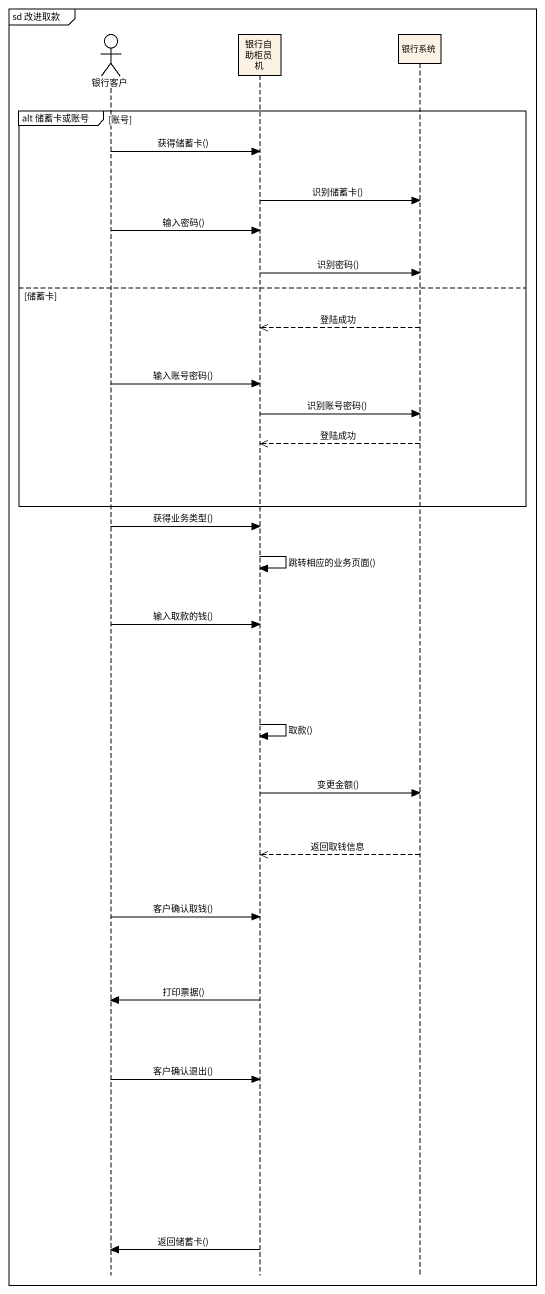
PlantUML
@startuml
mainframe sd 改进取款
hide footbox
actor 银行客户
participant 银行自助柜员机
participant 银行系统

group alt 储蓄卡或账号 [账号]
  银行客户 -> 银行自助柜员机 : 获得储蓄卡()
  银行自助柜员机 -> 银行系统 : 识别储蓄卡()
  银行客户 -> 银行自助柜员机 : 输入密码()
  银行自助柜员机 -> 银行系统 : 识别密码()
else 储蓄卡
  银行系统 -->> 银行自助柜员机 : 登陆成功
  银行客户 -> 银行自助柜员机 : 输入账号密码()
  银行自助柜员机 -> 银行系统 : 识别账号密码()
  银行系统 -->> 银行自助柜员机 : 登陆成功
end
银行客户 -> 银行自助柜员机 : 获得业务类型()
银行自助柜员机 -> 银行自助柜员机 : 跳转相应的业务页面()
银行客户 -> 银行自助柜员机 : 输入取款的钱()
银行自助柜员机 -> 银行自助柜员机 : 取款()
银行自助柜员机 -> 银行系统 : 变更金额()
银行系统 -->> 银行自助柜员机 : 返回取钱信息
银行客户 -> 银行自助柜员机 : 客户确认取钱()
银行自助柜员机 -> 银行客户 : 打印票据()
银行客户 -> 银行自助柜员机 : 客户确认退出()
银行自助柜员机 -> 银行客户 : 返回储蓄卡()
@enduml
